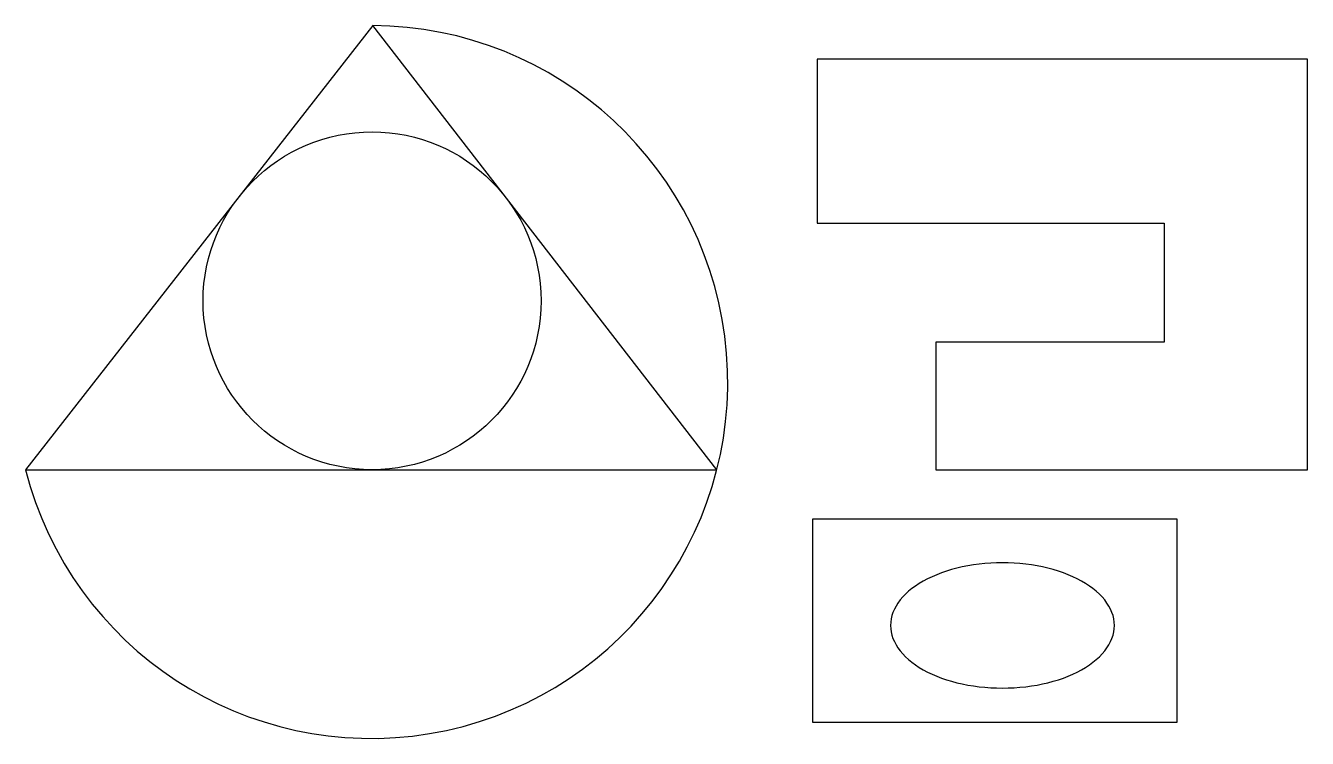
# Model space of a CAD drawing. Header units: millimetres. Extents: x 10 to 218, y 7 to 123.
import ezdxf

# ---------------------------------------------------------------- set-up
doc = ezdxf.new("R2010")
doc.units = ezdxf.units.MM
doc.layers.add('1', color=7, linetype='Continuous')

msp = doc.modelspace()

# ---------------------------------------------------------------- linework, layer by layer
for p, q in [((66.69, 122.71), (10.39, 50.64)), ((122.49, 50.64), (66.69, 122.71)), ((218.28, 117.28), (138.78, 117.28)), ((138.78, 117.28), (138.78, 90.63)), ((218.28, 50.64), (218.28, 117.28)), ((138.78, 90.63), (195.08, 90.63)), ((195.08, 90.63), (195.08, 71.37)), ((195.08, 71.37), (158.04, 71.37)), ((158.04, 71.37), (158.04, 50.64)), ((10.39, 50.64), (122.49, 50.64)), ((158.04, 50.64), (218.28, 50.64))]:
    msp.add_line(p, q)
msp.add_circle((66.59, 78.06), 27.41)
msp.add_arc((66.44, 64.88), 57.83, 194.2559, 449.7554)
at = {"layer": '1'}
for p, q in [((138.05, 42.7), (197.13, 42.7)), ((138.05, 9.65), (138.05, 42.7)), ((197.13, 42.7), (197.13, 9.65)), ((197.13, 9.65), (138.05, 9.65))]:
    msp.add_line(p, q, dxfattribs=at)
msp.add_lwpolyline([(150.68, 25.38), (150.7, 24.85), (150.78, 24.32), (150.9, 23.79), (151.07, 23.27), (151.3, 22.75), (151.57, 22.24), (151.88, 21.74), (152.25, 21.25), (152.66, 20.76), (153.11, 20.3), (153.61, 19.84), (154.14, 19.4), (154.72, 18.98), (155.34, 18.58), (155.99, 18.19), (156.68, 17.82), (157.41, 17.48), (158.16, 17.15), (158.94, 16.85), (159.75, 16.58), (160.59, 16.32), (161.45, 16.09), (162.32, 15.89), (163.22, 15.71), (164.13, 15.56), (165.05, 15.44), (165.99, 15.34), (166.93, 15.27), (167.88, 15.23), (168.83, 15.21), (169.78, 15.23), (170.73, 15.27), (171.67, 15.34), (172.6, 15.44), (173.53, 15.56), (174.44, 15.71), (175.33, 15.89), (176.21, 16.09), (177.07, 16.32), (177.9, 16.58), (178.71, 16.85), (179.5, 17.15), (180.25, 17.48), (180.97, 17.82), (181.66, 18.19), (182.32, 18.58), (182.93, 18.98), (183.51, 19.4), (184.05, 19.84), (184.55, 20.3), (185, 20.76), (185.41, 21.25), (185.77, 21.74), (186.09, 22.24), (186.36, 22.75), (186.58, 23.27), (186.76, 23.79), (186.88, 24.32), (186.95, 24.85), (186.98, 25.38), (186.95, 25.91), (186.88, 26.44), (186.76, 26.97), (186.58, 27.49), (186.36, 28.01), (186.09, 28.52), (185.77, 29.02), (185.41, 29.52), (185, 30), (184.55, 30.46), (184.05, 30.92), (183.51, 31.36), (182.93, 31.78), (182.32, 32.18), (181.66, 32.57), (180.97, 32.94), (180.25, 33.28), (179.5, 33.61), (178.71, 33.91), (177.9, 34.19), (177.07, 34.44), (176.21, 34.67), (175.33, 34.87), (174.44, 35.05), (173.53, 35.2), (172.6, 35.33), (171.67, 35.42), (170.73, 35.49), (169.78, 35.53), (168.83, 35.55), (167.88, 35.53), (166.93, 35.49), (165.99, 35.42), (165.05, 35.33), (164.13, 35.2), (163.22, 35.05), (162.32, 34.87), (161.45, 34.67), (160.59, 34.44), (159.75, 34.19), (158.94, 33.91), (158.16, 33.61), (157.41, 33.28), (156.68, 32.94), (155.99, 32.57), (155.34, 32.18), (154.72, 31.78), (154.14, 31.36), (153.61, 30.92), (153.11, 30.46), (152.66, 30), (152.25, 29.52), (151.88, 29.02), (151.57, 28.52), (151.3, 28.01), (151.07, 27.49), (150.9, 26.97), (150.78, 26.44), (150.7, 25.91)], close=True, dxfattribs=at)

doc.saveas('drawing.dxf')
